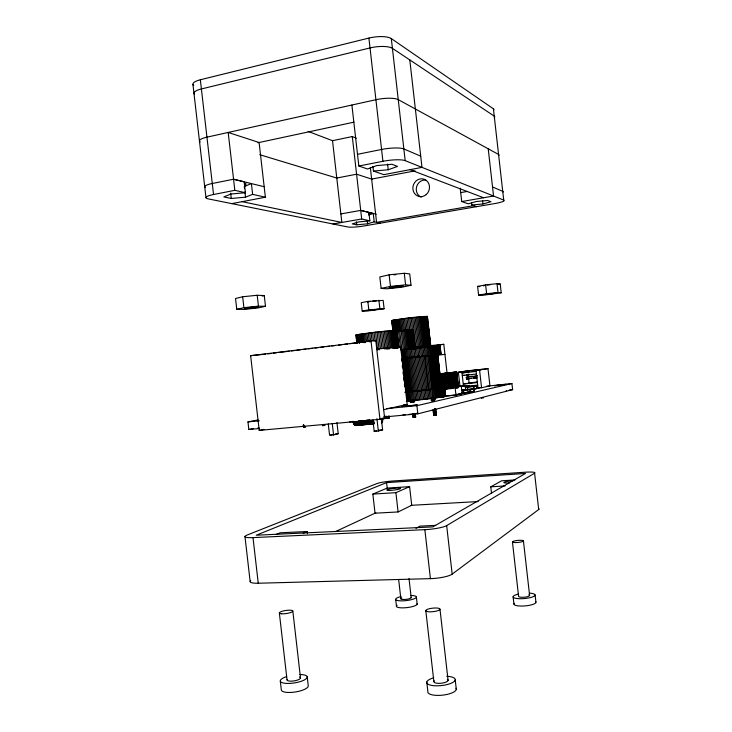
<?xml version="1.0" encoding="UTF-8"?>
<svg xmlns="http://www.w3.org/2000/svg" width="732" height="732" viewBox="0 0 732 732"><rect width="100%" height="100%" fill="white"/><g stroke="black" fill="none" stroke-linecap="round" stroke-linejoin="round"><path stroke-width="1.1" d="M426.985 316.736L427.525 316.444L409.774 317.761L391.666 320.607L392.498 320.735M356.539 424.899C354.608 426.976 353.126 422.895 353.034 421.348M381.711 423.069L382.598 421.522L382.918 418.42M356.749 343.006L356.054 334.89L377.053 331.944L396.991 330.333L396.277 330.599M430.425 389.451L441.478 387.685L437.608 353.62M483.449 285.883L484.95 285.443M250.692 580.732A16.031 3.111 -8.2 0 0 258.25 583.23L430.425 578.637A17.01 3.614 -6.2 0 0 452.175 574.117L538.697 509.536L534.589 473.201A12.847 1.565 -5.7 0 0 525.32 472.213L392.48 481.034A12.096 1.418 -6.6 0 0 376.916 483.578L247.123 535.055A16.031 2.406 -7.8 0 0 252.998 537.608L424.853 529.666A17.019 2.8 -6.3 0 0 446.666 525.594L534.589 473.201M406.791 401.145L431.386 398.556L445.788 396.103L444.836 395.957M415.977 528.33L419.948 526.125L435.714 525.375M491.538 493.487L490.788 486.817L501.63 480.796L514.999 479.945M398.098 511.952L411.723 505.29L409.6 486.661L387.219 488.088L372.853 494.082L375.031 513.196L398.098 511.952L395.902 492.663L409.6 486.661M335.476 531.597L375.855 512.812M433.097 409.938L433.719 415.456L436.363 415.172L435.586 408.538M303.222 533.271L307.239 531.505L307.495 533.747M433.728 415.447L436.336 415.181M275.955 534.552L280.155 532.795L307.239 531.505M413.992 413.983L414.367 417.267L415.694 417.057L413.113 417.35L414.422 417.121M386.588 482.617L256.246 535.22L432.841 526.894L525.494 473.458L386.588 482.617L387.219 488.134M245.412 192.717L230.836 194.017L223.836 196.917L231.275 198.473L245.504 197.201L252.632 194.355L265.377 197.228L259.101 142.502L228.183 132.455L234.835 190.329L245.412 192.717L244.159 181.82L233.563 179.221L212.271 183.494A16.077 3.047 -4.9 0 0 205.454 187.575M303.478 427.351L304.887 427.131M372.917 166.521L373.43 171.05L388.235 169.76L397.513 166.402L391.895 164.279L376.706 165.588L367.528 169.01L358.836 166.008L351.891 105.033M422.986 356.301L426.802 389.909L444.782 387.301L441.195 387.347M439.584 373.97L456.722 371.966L458.36 386.45M368.544 214.943L373.256 213.479L374.198 221.823L380.219 223.178M368.91 212.408L369.87 220.844L358.781 221.888L352.238 223.891L356.713 224.834L367.601 223.809L374.198 221.823M415.63 417.084L415.309 413.754L415.566 417.094M412.564 329.986L413.004 329.803L397.046 331.029M471.499 202.856L471.747 205.024L482.964 203.981L490.916 201.721L487.622 200.477L476.193 201.538L468.27 203.825L461.718 201.565L460.208 188.179M372.917 420.113L374.198 431.377L378.334 431.011L382.626 429.849L381.345 418.677M374.198 431.377L376.358 430.791M483.01 397.805L483.532 397.668L481.272 397.97L481.793 397.842M383.806 417.002L417.835 413.845L512.62 389.653L511.924 383.531L486.46 386.222M328.275 423.929L329.574 435.266L333.563 434.918L338.221 433.728L336.93 422.492M330.507 435.028L332.383 434.552M381.482 418.924L389.305 418.073L389.058 415.877M193.715 85.562A16.095 4.648 -3.9 0 1 200.339 79.77L368.901 38.073A17.074 5.408 -7 0 1 391.309 38.586L493.414 108.812A12.883 3.01 -8.2 0 1 493.835 109.946M242.658 296.762L235.53 298.51L236.765 309.288L244.021 309.398L258.213 307.916L265.487 306.296L264.261 295.554L257.197 295.271L242.658 296.762L243.912 307.669L236.765 309.288M379.972 419.317L384.629 418.173L375.772 340.481L250.637 355.679L259.22 430.398L379.972 419.317L371.005 340.746M262.184 296.057L264.261 295.554M386.615 408.584L416.911 405.674L511.924 383.531M467.098 389.351L462.917 390.266L463.246 393.102L474.327 391.464L474.007 388.655L466.494 389.488M444.708 396.204L455.954 395.097L462.139 393.688L461.297 386.304L444.983 388.61M389.131 274.82L379.817 276.943L381.125 288.39L386.835 288.792L401.603 287.255L411.027 285.297L409.728 273.896L404.274 273.283L389.131 274.82L390.449 286.413L381.125 288.39M367.363 301.968L370.163 301.474M461.16 393.23L464.134 392.553M463.246 393.102L470.832 392.27L470.511 389.433L463.539 390.129L463.759 392.023M440.399 397.32L444.864 396.57L434.03 397.952M477.474 388.399L473.714 389.241L473.412 386.606L477.182 385.791L477.474 388.399L474.263 388.719M383.66 409.682L407.175 404.412L400.651 347.169L376.742 348.981M481.564 387.75L489.937 385.874L487.979 368.571L476.001 370.355L478.014 388.106L481.564 387.75L479.552 369.971L487.979 368.571M506.196 390.723L506.535 390.513M474.007 388.655L469.898 389.57L470.228 392.416M430.837 398.263L432.53 397.888M478.014 388.106L480.128 387.631M437.498 354.755L441.039 354.306L439.895 345.495L400.944 349.777M258.039 428.055L258.835 427.891M461.828 390.183L464.427 389.616L461.489 389.918M414.669 400.56L417.35 399.974M413.571 400.56L415.364 400.166L413.26 400.377M257.975 142.749L353.968 122.162M470.768 386.441L466.934 387.255L473.97 386.478L474.272 389.113M467.711 386.816L468.279 386.697L466.156 386.908M259.22 430.398L263.987 429.4M308.117 131.403L332.52 140.69L352.293 136.564L356.347 138.211M457.381 386.67L467.208 385.581L467.73 390.11M467.501 385.755L469.468 385.343M258.067 419.948L247.956 421.879L248.834 429.492L253.281 428.586M257.966 420.342L256.813 420.616L258.396 420.635M357.5 154.306L381.573 149.465A17.056 3.541 -6.8 0 1 403.854 148.935L420.717 156.163M367.848 301.392L361.224 302.7L362.184 311.063L366.567 311.127L384.108 308.739L383.156 300.395L367.848 301.392L368.809 309.828L362.184 311.063M421.614 346.364L420.452 346.52L425.347 345.916M493.414 108.812L503.726 200.083A12.874 1.867 -7.5 0 1 494.942 203.533L363.411 226.06A12.124 1.693 -6.4 0 1 347.636 226.938L208.455 198.93A16.067 2.882 -5 0 1 213.543 194.502L234.835 190.329M358.836 166.008L382.928 161.287A17.056 3.349 -6.8 0 1 405.18 160.647L503.726 200.083M336.766 178.032L356.585 174.207L372.213 179.285M231.797 203.633L265.377 197.228M477.612 286.395L485.618 284.867L497.028 283.677L500.221 284.034L501.21 292.773L481.967 295.389L478.609 295.161L477.612 286.395L479.863 286.615M371.646 179.102L415.081 170.858M498.208 284.409L500.221 284.034M411.787 330.159L409.938 330.489M477.282 375.809L473.339 376.532L473.549 378.371L476.505 377.813M473.549 378.371L477.273 377.813M471.335 376.358L466.311 377.273L466.513 379.112L471.536 378.17M466.513 379.112L473.265 377.987M473.339 376.532L477.072 375.983M466.311 377.273L473.064 376.175M478.609 295.161L486.624 293.715L498.025 292.507L501.21 292.773M415.868 413.507L417.066 413.296M340.856 213.927L360.711 210.395L376.266 214.211M460.703 192.617L467.291 191.445M464.28 375.205L462.304 375.543L476.422 374.052M466.266 374.857L469.23 374.336M333.005 223.992L361.69 218.996L369.87 220.844M461.718 201.565L493.56 196.011L488.217 148.806M473.631 205.683L376.577 222.354L370.355 167.747M468.947 371.819L462.011 372.972L476.129 371.463M458.378 372.249L470.713 370.429L458.378 372.249L460.007 386.569M442.805 373.686L447.051 373.009L443.793 344.333L414.339 347.16M456.521 394.804L459.248 394.246L456.21 394.338M413.736 401.841C418.594 400.99 403.945 402.92 413.736 401.841L413.351 399.553M437.745 345.897L440.042 345.513L441.039 354.306M439.529 373.842L456.686 371.957M455.569 394.941L444.498 396.168M424.981 346.044L425.658 345.888L424.432 346.09M487.375 285.05L490.239 284.702M435.796 346.154L432.411 346.593M433.92 399.892C439.905 398.931 424.963 400.788 433.92 399.892L432.758 389.268M265.46 354.151L250.637 355.679M267.711 353.876L271.087 353.455M273.338 353.181L276.714 352.76M278.965 352.476L289.094 351.223M291.345 350.948L294.722 350.527M296.972 350.244L300.349 349.832M302.6 349.548L305.976 349.127M308.227 348.853L312.738 348.295M314.989 348.011L318.365 347.599M320.616 347.316L323.992 346.895M326.243 346.62L329.62 346.199M331.87 345.925L335.247 345.504M338.623 345.083L342 344.662M344.25 344.388L347.627 343.967M349.878 343.692L360.007 342.43M362.258 342.155L365.634 341.734M367.885 341.46L371.27 341.039M373.521 340.755L375.772 340.481M430.361 389.58L424.267 390.211L420.442 356.594M387.118 348.798L389.369 348.524M392.755 348.121L400.651 347.169M427.168 347.233L428.293 347.096M412.564 413.983L408.749 414.413M431.377 345.806L433.628 345.541M437.013 345.138L443.793 344.333M424.139 346.145L424.578 346.09M401.96 358.707L440.902 354.315M418.384 400.065L417.359 391.08L422.977 390.357L425.274 390.193L426.289 399.187M419.921 348.084L421.175 347.947M421.01 399.782L419.985 390.797L422.639 390.495L423.654 399.489M413.607 348.807L414.87 348.67M410.89 357.82L412.107 357.683M407.55 349.484L408.721 349.356M468.828 370.731L482.681 369.239M467.73 370.914L481.638 369.422M476.001 370.355L479.552 369.971M472.149 371.472L476.413 371.014M404.851 392.288L419.107 390.787L415.282 357.179M368.809 309.828L384.108 308.739M437.462 355.176L444.937 354.389M390.449 286.413L405.592 284.849L411.027 285.297M243.912 307.669L258.451 306.15L265.487 306.296M401.218 350.152L403.176 349.951M405.281 392.096L416.572 391.062L412.628 356.356M477.639 381.848L463.265 384.007L477.383 382.552M457.665 386.551L467.208 385.581M453.547 387.091L455.762 386.862M466.815 386.249L477.676 385.142M470.209 386.56L477.182 385.791M473.714 388.838L476.925 388.518L476.633 385.91M462.917 390.266L470.466 389.561M469.395 391.959L466.815 392.288L469.779 391.995M471.362 391.757L474.327 391.464M471.756 391.803L473.732 391.602L473.412 388.793M458.808 394.017L462.139 393.688M509.216 389.991L512.62 389.653M436.547 397.385L439.712 397.073M406.955 400.99L409.06 400.788M372.844 301.145L376.33 300.879M406.333 401.374L411.622 400.862M403.78 404.741L407.175 404.412M247.956 421.879L259.329 420.79M303.487 427.378L305.628 427.058M384.236 416.481L386.24 416.298M248.834 429.492L259.046 428.549M380.109 418.594L384.629 418.173M349.841 421.705L352.76 421.431M358.634 420.836L361.992 420.525M366.476 420.113L369.834 419.811M381.308 418.805L386.304 418.347M389.305 418.073L386.487 418.457L386.24 416.261M349.942 421.815L352.861 421.55M353.199 422.181L373.357 420.333M353.3 422.574L373.457 420.735M353.419 422.959L373.567 421.12M353.547 423.325L373.695 421.486M353.684 423.663L373.823 421.833M353.821 423.984L373.97 422.154M353.977 424.276L374.116 422.446M354.142 424.542L373.155 422.822M354.306 424.789L373.311 423.069M354.48 424.999L373.485 423.279M354.654 425.173L374.217 423.489M354.837 425.319L374.07 423.645M355.02 425.429L374.18 423.801M355.377 425.557L373.75 423.865M335.247 433.994L338.221 433.728M378.517 430.206L382.626 429.849M438.431 387.704L440.133 387.612M372.853 494.082L395.902 492.663M490.788 486.817L505.098 485.929M410.972 505.336L478.206 501.557M405.4 414.696L402.966 414.705M259.274 428.247L257.774 428.266M413.196 417.359L412.793 414.028M303.524 427.378L303.222 425.127M433.792 415.474L433.225 409.902M242.127 201.657L341.844 222.455L332.52 140.69M233.554 179.221L264.17 186.724M360.711 210.395L373.256 213.479M259.769 154.708L336.775 178.032M373.43 171.05L383.833 174.646L421.989 167.372L409.792 59.914M471.747 205.024L476.541 206.689M410.012 169.659L483.578 197.75M492.535 186.953L502.738 191.327A12.874 1.976 -7.6 0 1 503.113 192.059M372.579 332.465L373.466 340.307M371.115 332.639L372.012 340.481M398.675 579.662L400.862 598.895M369.678 332.822L370.703 341.78M356.365 221.723L356.713 224.834M368.278 332.996L369.303 341.945M376.925 418.603L378.334 431.011M366.924 333.17L367.821 341.002M365.625 333.344L366.522 341.167M395.71 599.654L396.506 606.599M364.38 333.508L365.414 342.594M363.2 333.673L364.234 342.75M362.093 333.829L362.99 341.762M361.059 333.984L361.956 341.908M360.098 334.131L361.004 342.045M359.238 334.268L360.135 342.173M358.46 334.396L359.485 343.418M357.774 334.515L358.68 342.402M357.198 334.625L358.094 342.503M356.713 334.725L357.609 342.594M356.328 334.817L357.225 342.668M356.493 337.37L356.877 340.764M356.054 334.89L356.896 343.024M332.264 423.563L333.563 434.918M303.899 425.109L304.155 427.342M303.661 425.127L304.036 427.351M303.56 425.136L303.817 427.369L303.387 425.146M252.632 194.355L251.396 183.595L244.278 186.569L244.525 188.691M307.211 676.835L308.227 685.738A13.615 4.117 -8.9 0 1 295.399 691.969A13.615 4.117 -8.9 0 1 281.326 689.947L280.301 681.016M257.197 295.271L258.451 306.15M244.891 191.885L245.504 197.201M292.818 611.01L300.495 677.878M279.35 612.977L287.045 679.964M230.662 193.147L231.275 198.473M200.339 79.77L213.543 194.502M252.998 537.608L258.25 583.23M192.946 84.418L205.985 197.713M244.973 536.556L250.161 581.611M535.119 594.96L535.934 602.235M497.028 283.677L498.025 292.507M523.435 540.921A5.527 1.034 -5.3 0 1 515.227 542.568A5.527 1.034 -5.3 0 1 515.136 540.783A5.527 1.034 -5.3 0 1 523.435 540.921L529.602 595.427M482.598 200.733L482.964 203.981M485.618 284.867L486.624 293.715M512.437 541.909L518.595 596.351A5.527 1.327 -4.9 0 0 525.576 597.056A5.527 1.327 -4.9 0 0 528.824 594.823M513.105 596.809L513.928 604.056M475.105 376.349L475.315 378.188M468.096 374.079L469.166 383.586M468.059 377.09L468.27 378.92M465.186 386.002L465.616 389.799M461.883 371.865L463.512 386.212M456.603 371.957L458.223 386.523M456.484 371.966L458.086 386.551M456.265 372.066L458.04 387.704M456.375 374.208L456.631 376.422M456.054 372.094L457.829 387.75M455.798 372.14L457.573 387.795M455.505 372.176L457.28 387.85M455.176 372.222L456.951 387.896M454.81 372.277L456.585 387.96M454.407 372.323L456.182 388.015M453.977 372.378L455.752 388.079M453.511 372.442L455.295 388.143M455.103 387.576L455.954 395.097M453.017 372.506L454.673 387.091M452.504 372.57L454.16 387.155M451.964 372.634L453.748 388.353M451.406 372.698L453.19 388.427M450.82 372.771L452.614 388.5M450.235 372.844L452.019 388.564M449.622 372.908L451.415 388.637M449.009 372.981L450.793 388.71M448.387 373.055L450.171 388.784M447.764 373.128L449.549 388.857M447.133 373.192L448.798 387.804M446.511 373.265L448.295 388.994M445.898 373.329L447.682 389.058M445.285 373.402L447.069 389.122M444.681 373.466L446.474 389.186M444.095 373.53L445.889 389.241M443.528 373.585L445.312 389.296M444.736 387.274L445.66 396.213M442.979 373.64L445.614 396.021M439.722 345.495L440.701 354.361M444.489 387.457L445.486 396.287M439.465 345.513L440.472 354.361M444.242 387.521L445.239 396.36M444.672 391.593L444.919 393.779M439.145 345.531L440.152 354.389M442.457 373.695L443.985 387.155M443.921 387.594L444.928 396.442M438.752 345.568L439.758 354.434M441.954 373.75L443.482 387.201M443.528 387.676L444.534 396.534M438.285 345.605L439.292 354.48M441.478 373.796L443.006 387.246M443.07 387.759L444.077 396.634M441.039 373.842L442.567 387.283M437.754 345.65L438.761 354.535M442.54 387.859L443.555 396.744M440.618 373.878L442.146 387.31M437.15 345.705L438.157 354.599M440.243 373.915L441.771 387.347M441.945 387.96L442.961 396.854M437.544 353.583L441.423 387.731M436.482 345.769L441.286 387.786M441.286 388.07L442.293 396.973M437.306 354.718L441.067 387.841M438.075 362.743L438.331 365.003M438.843 369.523L439.099 371.783M440.252 381.948L440.508 384.209M437.004 354.755L440.765 387.914M435.75 345.833L436.766 354.755M440.563 388.18L441.57 397.092M436.62 354.791L440.39 387.997M436.153 354.837L439.932 388.079M434.954 345.916L435.97 354.837M439.767 388.299L440.783 397.22M435.613 354.901L439.392 388.18M434.103 345.998L438.788 388.28M438.925 388.427L439.941 397.357M434.314 355.038L438.102 388.39M433.198 346.09L434.213 355.038M438.02 388.555L439.035 397.494M433.564 355.121L437.352 388.5M432.237 346.19L433.252 355.139M437.059 388.692L438.075 397.641M432.612 354.096L436.537 388.628M431.221 346.3L432.237 355.249M436.052 388.829L437.068 397.787M427.406 316.407L430.755 345.669M431.724 354.197L435.65 388.756M427.268 316.645L427.653 320.058M427.909 322.327L428.293 325.731M428.559 328L429.071 332.548M429.327 334.817L429.849 339.355M430.105 341.634L430.489 345.037M427.195 316.37L430.517 345.632M428.531 330.342L428.787 332.612M429.3 337.15L429.556 339.419M426.884 316.352L430.215 345.65M430.16 346.41L431.175 355.368M435 388.976L436.016 397.933M426.472 316.343L429.803 345.678M430.782 354.297L434.707 388.884M425.96 316.352L429.3 345.714M429.053 346.529L430.077 355.496M433.893 389.122L434.918 398.089M429.904 355.523L433.71 389.021M425.356 316.37L428.705 345.769M434.36 397.513L434.579 399.736M434.296 397.54L434.415 399.773M435.421 408.529L436.171 415.227M434.076 397.586L434.323 399.791M435.33 408.538L436.08 415.236M424.67 316.398L428.01 345.833M433.975 397.595L434.113 399.818M435.119 408.548L435.869 415.273M427.909 346.648L432.667 389.168M435 408.666L435.75 415.291M427.717 345.568L427.955 347.673M433.609 397.65L433.866 399.855M434.863 408.685L435.622 415.309M433.472 397.668L433.728 399.873M434.726 408.703L435.485 415.328M433.335 397.686L433.582 399.892M434.588 408.721L435.339 415.346M423.892 316.444L427.241 345.907M433.188 397.705L433.435 399.91M434.442 408.74L435.192 415.364M433.033 397.723L433.289 399.928M434.415 409.865L435.046 415.383M432.887 397.732L433.143 399.947M434.268 409.883L434.9 415.401M432.74 397.75L432.996 399.956M434.122 409.893L434.744 415.41M426.729 346.776L432.978 401.081M433.975 409.911L434.607 415.428M432.466 397.778L432.841 401.09M433.838 409.92L434.469 415.437M423.032 316.489L426.381 345.989M432.209 397.796L432.704 401.099M433.591 409.938L434.341 415.447M391.309 38.586L405.18 160.647M432.109 397.732L432.475 401.118M433.49 409.856L434.103 415.465M446.666 525.594L452.175 574.117M432.008 397.75L432.374 401.127M433.39 409.865L434.012 415.474M431.853 397.778L432.219 401.136M431.715 397.815L432.09 401.127M422.09 316.563L425.448 346.09M425.512 346.904L431.386 398.556M421.074 316.636L424.514 346.858M424.267 347.041L430.142 398.711M419.994 316.727L423.435 346.968M424.221 356.164L428.037 389.753M423.005 347.188L424.029 356.173M427.854 389.882L428.879 398.867M418.86 316.828L422.3 347.087M421.714 347.325L422.739 356.319M426.573 390.037L427.598 399.022M417.661 316.938L420.982 346.09M421.724 356.447L425.539 390.055M420.415 347.471L421.44 356.466M416.426 317.057L419.738 346.227M419.097 347.618L420.122 356.621M423.956 390.348L424.981 399.333M415.145 317.176L418.594 347.49M419.033 355.615L422.977 390.357M417.771 347.773L418.796 356.768M455.222 679.909L456.301 689.398M413.827 317.313L417.277 347.636M417.734 355.77L421.687 390.504M416.453 347.92L417.469 356.923M421.312 390.65L422.327 399.635M412.491 317.459L415.941 347.782M416.572 357.033L420.397 390.65M412.949 329.766L415.007 347.901M415.126 348.075L416.151 357.07M412.784 329.748L414.98 348.999M411.137 317.606L414.724 349.018M412.171 329.729L414.367 349.036M411.713 329.739L414.834 357.225M418.667 390.943L419.692 399.928M409.774 317.761L413.333 348.78M414.01 357.326L417.835 390.925M404.274 273.283L405.592 284.849M410.524 329.793L412.683 348.844M412.5 348.377L413.525 357.372M408.41 317.917L411.951 348.908M408.959 329.903L412.235 357.518M416.069 391.217L417.094 400.203M407.047 318.081L408.456 330.434M411.393 356.493L415.337 391.19M416.911 405.674L417.835 413.845M439.996 609.308A7.174 1.766 -6.3 0 1 428.888 611.796A7.174 1.766 -6.3 0 1 429.776 608.631A7.174 1.766 -6.3 0 1 439.996 609.308L448.094 680.44M408.053 329.967L410.231 349.082M409.938 348.679L410.963 357.664M414.797 391.355L415.813 400.331M410.313 357.756L414.129 391.309M405.711 318.246L409.243 349.182M408.694 348.825L409.71 357.811M413.543 391.483L414.568 400.459M387.594 164.114L388.235 169.76M406.013 330.141L408.191 349.292M409.133 357.893L412.949 391.428M413.69 399.544L413.928 401.758M404.384 318.411L405.793 330.754M413.534 399.544L413.827 401.777M415.117 413.827L415.401 417.13M407.468 348.972L408.493 357.948M412.317 391.602L413.562 401.822M414.934 413.864L415.3 417.149M413.196 399.654L413.324 401.859M414.815 413.882L415.071 417.185M412.949 399.681L413.196 401.877M414.568 413.919L414.934 417.203M404.887 330.242L407.065 349.402M412.811 399.699L413.058 401.895M414.431 413.937L414.797 417.222M407.998 358.021L411.814 391.538M412.665 399.718L412.912 401.905M414.285 413.955L414.66 417.24M412.519 399.736L412.766 401.923M414.138 413.973L414.513 417.258M403.094 318.576L404.503 330.919M412.372 399.754L412.619 401.941M412.226 399.773L412.473 401.96M413.845 414.001L414.221 417.286M406.278 349.118L407.303 358.085M411.128 391.721L412.326 401.978M413.699 414.019L414.074 417.304M411.942 399.8L412.189 401.987M413.562 414.028L413.937 417.313M411.805 399.809L412.052 402.005M413.424 414.047L413.8 417.332M403.698 330.352L405.876 349.53M406.782 357.033L410.716 391.638M411.558 399.837L411.924 402.014M413.177 414.065L413.672 417.341M411.457 399.846L411.704 402.033M413.013 413.983L413.443 417.35M411.274 399.855L411.604 402.033M412.93 414.001L413.351 417.359M411.21 399.855L411.457 402.042M401.85 318.74L403.122 329.958M405.125 349.255L406.15 358.223M409.975 391.83L410.991 400.797M405.729 357.152L409.673 391.739M402.454 330.471L404.64 349.667M368.901 38.073L382.928 161.287M424.853 529.666L430.425 578.637M400.642 318.914L402.042 331.239M404.009 349.393L405.034 358.351M408.859 391.94L409.874 400.889M404.869 358.387L408.676 391.83M401.154 330.599L403.341 349.805M399.489 319.07L400.889 331.386M402.939 349.521L408.795 400.98M403.048 358.598L406.855 391.977M398.391 319.234L402.939 358.598M406.754 392.132L407.77 401.072M402.243 358.698L406.031 392.041M397.366 319.39L398.656 330.745M398.446 330.882L400.505 348.972M401.493 358.781L401.749 361.004M402.252 365.442L402.499 367.665M403.012 372.112L403.259 374.327M403.643 377.657L404.018 380.988M404.403 384.318L404.65 386.542M396.405 319.536L397.705 330.882M396.909 330.297L398.903 347.398M395.527 319.683L398.775 347.435M397.119 335.046L397.503 338.44M397.897 341.826L398.153 344.095M396.424 330.251L398.345 347.087M396.03 330.251L398.08 348.231M394.731 319.82L395.884 330.013M395.536 330.269L397.586 348.267M394.017 319.957L395.17 330.132M394.941 330.288L396.991 348.313M393.395 320.076L394.548 330.242M394.246 330.324L396.296 348.377M392.855 320.186L394.017 330.342M425.786 610.488L433.866 681.492M392.425 320.296L393.578 330.434M393.459 330.379L395.518 348.441M392.087 320.387L393.24 330.516M391.849 320.47L392.993 330.58M391.702 320.543L392.874 330.727M392.581 330.434L394.639 348.524M391.62 330.507L393.679 348.624M390.577 330.59L392.508 347.59M389.451 330.69L391.391 347.7M388.262 330.791L390.202 347.828M387.008 330.91L389.085 349.091M426.774 682.023L427.854 691.475A14.329 4.685 -6.2 0 0 442.924 695.116A14.329 4.685 -6.2 0 0 456.018 688.199M416.389 597.266L417.176 604.202M385.7 331.038L387.74 348.926M384.346 331.166L386.386 349.072M382.937 331.312L384.977 349.219M378.911 300.221L379.871 308.648M381.5 331.459L383.422 348.258M409.005 578.472L411.201 597.705M380.036 331.614L381.948 348.423M367.244 220.707L367.601 223.809M388.244 416.078L388.491 418.274M378.554 331.779L380.466 348.588M377.053 331.944L379.103 349.878M375.553 332.118L377.602 350.052M352.293 136.564L361.69 218.996M374.061 332.291L375.086 341.258M509.262 482.928A7.366 0.942 -5.7 0 1 504.11 482.269A7.366 0.942 -5.7 0 1 513.086 480.714M538.532 508.502A12.847 2.013 -5.4 0 1 538.697 509.536M447.371 679.351A7.164 2.278 -6.2 0 1 441.396 683.221A7.164 2.278 -6.2 0 1 434.25 680.87M446.721 676.286A14.329 4.548 -6.2 0 1 452.568 682.572A14.329 4.548 -6.2 0 1 430.462 685.143A14.329 4.548 -6.2 0 1 433.747 677.795M299.434 677.036A6.808 2.004 -8.9 0 1 294.941 680.76A6.808 2.004 -8.9 0 1 287.209 679.415M299.91 674.501A13.615 3.999 -8.9 0 1 304.457 679.909A13.615 3.999 -8.9 0 1 283.806 683.112A13.615 3.999 -8.9 0 1 286.615 676.569M529.456 593.149A11.044 2.654 -4.9 0 1 532.64 596.909A11.044 2.654 -4.9 0 1 515.749 598.328A11.044 2.654 -4.9 0 1 518.549 594.064M535.504 601.558A11.044 2.736 -4.9 0 1 525.064 605.904A11.044 2.736 -4.9 0 1 514.294 603.324M411.155 597.385A5.243 1.217 -6.6 0 1 404.796 599.471A5.243 1.217 -6.6 0 1 401.822 597.888M410.551 595.464A10.486 2.434 -6.6 0 1 414.266 598.758A10.486 2.434 -6.6 0 1 398.098 600.624A10.486 2.434 -6.6 0 1 401.026 596.562M417.075 603.561A10.486 2.507 -6.6 0 1 405.711 607.725A10.486 2.507 -6.6 0 1 397.119 605.236M393.962 274.884A7.183 0.622 -6.6 0 1 395.838 274.674M498.968 155.376A12.874 2.443 -7.8 0 0 498.574 154.461L398.254 99.634A17.065 4.374 -6.9 0 0 375.919 99.708L206.946 137.159A16.086 3.761 -4.4 0 0 200.211 141.999M194.236 94.053A16.095 4.511 -4 0 1 201.401 88.956L370.026 47.937A17.074 5.243 -7 0 1 392.425 48.358L494.237 116.123A12.883 2.919 -8.1 0 1 494.365 117.632M421.248 197.173A8.93 8.198 -72.6 0 1 416.545 186.907A8.93 8.198 -72.6 0 1 425.649 180.035M368.681 213.369A7.009 1.043 -6.4 0 1 368.745 214.165M244.863 183.302A9.104 1.72 -5.1 0 1 244.891 185.031M402.161 406.571L417.249 404.942L402.161 406.571M484.584 294.529L495.418 293.294L484.584 294.529M506.096 384.382L494.448 385.709L506.096 384.382M324.862 425.347L322.336 425.649L324.834 425.365M368.315 310.341L378.334 309.279L368.315 310.341M389.479 490.403A6.991 0.869 -6.6 0 0 400.514 488.555A6.991 0.869 -6.6 0 0 390.824 488.756A6.991 0.869 -6.6 0 0 389.479 490.403M281.527 613.782A6.808 1.556 -8.3 0 0 292.672 611.44A6.808 1.556 -8.3 0 0 284.062 610.781A6.808 1.556 -8.3 0 0 281.527 613.782M247.709 308.556A6.817 0.476 -6 0 0 257.938 307.083A6.817 0.476 -6 0 0 247.809 307.724A6.817 0.476 -6 0 0 247.709 308.556M391.638 287.767A7.183 0.54 -6.6 0 0 403.158 286.111A7.183 0.54 -6.6 0 0 393.523 286.633A7.183 0.54 -6.6 0 0 391.638 287.767M426.207 194.584A9.013 8.262 -72.8 0 0 424.432 179.322A9.013 8.262 -72.8 0 0 412.921 189.259A9.013 8.262 -72.8 0 0 426.207 194.584"/></g></svg>
